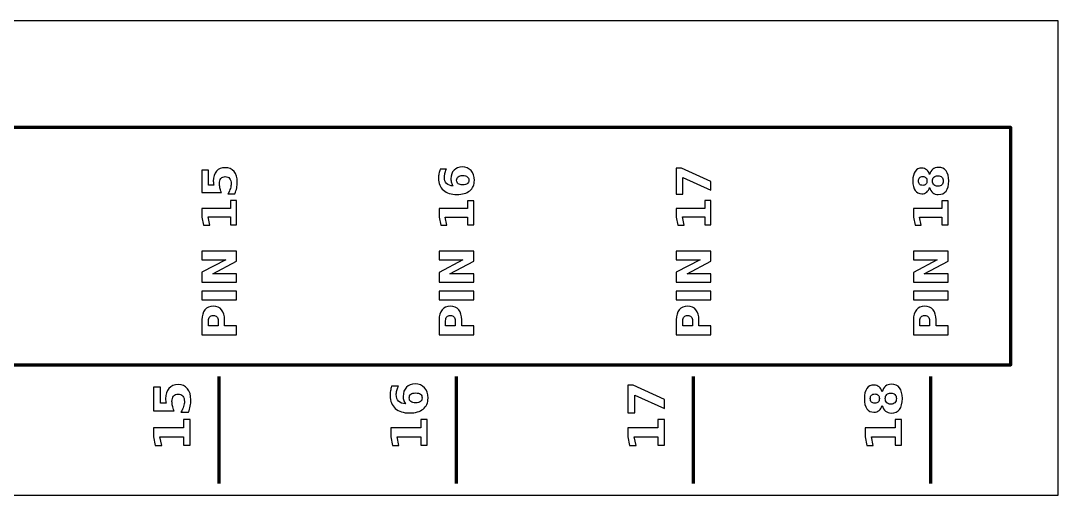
# Model space of a CAD drawing. Header units: centimetres. Extents: x -19.5 to -1.5, y -15.8 to -13.8.
# Drawn here: x -5.875 to -1.5, y -15.85 to -13.85 of the extents above; entities that cross this region are included whole.
import ezdxf

# ---------------------------------------------------------------- set-up
doc = ezdxf.new("R2010")
doc.units = ezdxf.units.CM
doc.header["$MEASUREMENT"] = 0
doc.layers.add('Layer 1', color=7, linetype='Continuous')

msp = doc.modelspace()

# ---------------------------------------------------------------- linework, layer by layer
at = {"layer": 'Layer 1', "color": 7}
msp.add_open_spline([(-19.5, -13.85), (-19.5, -13.85), (-1.5, -13.85), (-1.5, -13.85), (-1.5, -13.85), (-1.5, -13.85), (-1.5, -15.85), (-1.5, -15.85), (-1.5, -15.85), (-1.5, -15.85), (-19.5, -15.85), (-19.5, -15.85), (-19.5, -15.85), (-19.5, -15.85), (-19.5, -13.85), (-19.5, -13.85)], degree=3, knots=[0, 0, 0, 0, 0.25, 0.25, 0.25, 0.25, 0.5, 0.5, 0.5, 0.5, 0.75, 0.75, 0.75, 0.75, 1, 1, 1, 1], dxfattribs=at)
msp.add_open_spline([(-19.5, -13.85), (-19.5, -13.85), (-1.5, -13.85), (-1.5, -13.85), (-1.5, -13.85), (-1.5, -13.85), (-1.5, -15.85), (-1.5, -15.85), (-1.5, -15.85), (-1.5, -15.85), (-19.5, -15.85), (-19.5, -15.85), (-19.5, -15.85), (-19.5, -15.85), (-19.5, -13.85), (-19.5, -13.85)], degree=3, knots=[0, 0, 0, 0, 0.25, 0.25, 0.25, 0.25, 0.5, 0.5, 0.5, 0.5, 0.75, 0.75, 0.75, 0.75, 1, 1, 1, 1], dxfattribs=at)
at = {"layer": 'Layer 1', "color": 250, "lineweight": 100}
msp.add_open_spline([(-19.30001, -15.3), (-19.30001, -15.3), (-19.30001, -14.3), (-19.30001, -14.3), (-19.30001, -14.3), (-19.30001, -14.3), (-1.70001, -14.3), (-1.70001, -14.3), (-1.70001, -14.3), (-1.70001, -14.3), (-1.70001, -15.3), (-1.70001, -15.3), (-1.70001, -15.3), (-1.70001, -15.3), (-19.30001, -15.3), (-19.30001, -15.3)], degree=3, knots=[0, 0, 0, 0, 0.25, 0.25, 0.25, 0.25, 0.5, 0.5, 0.5, 0.5, 0.75, 0.75, 0.75, 0.75, 1, 1, 1, 1], dxfattribs=at)
at = {"layer": 'Layer 1', "color": 250}
for points, knots in [([(-5.1104, -14.57333), (-5.1104, -14.57333), (-5.1104, -14.47986), (-5.1104, -14.47986), (-5.1104, -14.47986), (-5.1104, -14.47986), (-5.08277, -14.47986), (-5.08277, -14.47986), (-5.08277, -14.47986), (-5.08277, -14.47986), (-5.08277, -14.54336), (-5.08277, -14.54336), (-5.08277, -14.54336), (-5.08277, -14.54336), (-5.0602, -14.54336), (-5.0602, -14.54336), (-5.0602, -14.54336), (-5.06097, -14.5405), (-5.06157, -14.53763), (-5.062, -14.53473), (-5.062, -14.53473), (-5.06243, -14.53183), (-5.06263, -14.5288), (-5.06263, -14.5257), (-5.06263, -14.5257), (-5.06263, -14.5079), (-5.0582, -14.49406), (-5.0493, -14.48416), (-5.0493, -14.48416), (-5.04043, -14.47426), (-5.02803, -14.46933), (-5.01217, -14.46933), (-5.01217, -14.46933), (-4.9964, -14.46933), (-4.98407, -14.47473), (-4.97513, -14.4855), (-4.97513, -14.4855), (-4.96623, -14.49626), (-4.96177, -14.51123), (-4.96177, -14.53036), (-4.96177, -14.53036), (-4.96177, -14.53863), (-4.96257, -14.54683), (-4.96417, -14.55493), (-4.96417, -14.55493), (-4.96577, -14.56303), (-4.96817, -14.5711), (-4.97143, -14.5791), (-4.97143, -14.5791), (-4.97143, -14.5791), (-5.00103, -14.5791), (-5.00103, -14.5791), (-5.00103, -14.5791), (-4.99647, -14.57116), (-4.99307, -14.56363), (-4.99077, -14.5565), (-4.99077, -14.5565), (-4.9885, -14.54936), (-4.98737, -14.54263), (-4.98737, -14.53633), (-4.98737, -14.53633), (-4.98737, -14.5272), (-4.9896, -14.52003), (-4.99407, -14.5148), (-4.99407, -14.5148), (-4.9985, -14.50956), (-5.00453, -14.50693), (-5.01213, -14.50693), (-5.01213, -14.50693), (-5.01983, -14.50693), (-5.02587, -14.50956), (-5.0303, -14.5148), (-5.0303, -14.5148), (-5.03473, -14.52003), (-5.03693, -14.5272), (-5.03693, -14.53633), (-5.03693, -14.53633), (-5.03693, -14.54173), (-5.03623, -14.5475), (-5.03483, -14.5536), (-5.03483, -14.5536), (-5.03343, -14.55973), (-5.03127, -14.5663), (-5.02833, -14.57333), (-5.02833, -14.57333), (-5.02833, -14.57333), (-5.1104, -14.57333), (-5.1104, -14.57333)], [0, 0, 0, 0, 0.0454545, 0.0454545, 0.0454545, 0.0454545, 0.0909091, 0.0909091, 0.0909091, 0.0909091, 0.1363636, 0.1363636, 0.1363636, 0.1363636, 0.1818182, 0.1818182, 0.1818182, 0.1818182, 0.2272727, 0.2272727, 0.2272727, 0.2272727, 0.2727273, 0.2727273, 0.2727273, 0.2727273, 0.3181818, 0.3181818, 0.3181818, 0.3181818, 0.3636364, 0.3636364, 0.3636364, 0.3636364, 0.4090909, 0.4090909, 0.4090909, 0.4090909, 0.4545455, 0.4545455, 0.4545455, 0.4545455, 0.5, 0.5, 0.5, 0.5, 0.5454545, 0.5454545, 0.5454545, 0.5454545, 0.5909091, 0.5909091, 0.5909091, 0.5909091, 0.6363636, 0.6363636, 0.6363636, 0.6363636, 0.6818182, 0.6818182, 0.6818182, 0.6818182, 0.7272727, 0.7272727, 0.7272727, 0.7272727, 0.7727273, 0.7727273, 0.7727273, 0.7727273, 0.8181818, 0.8181818, 0.8181818, 0.8181818, 0.8636364, 0.8636364, 0.8636364, 0.8636364, 0.9090909, 0.9090909, 0.9090909, 0.9090909, 0.9545455, 0.9545455, 0.9545455, 0.9545455, 1, 1, 1, 1]), ([(-4.1067, -14.47588), (-4.1067, -14.47588), (-4.07973, -14.47588), (-4.07973, -14.47588), (-4.07973, -14.47588), (-4.08267, -14.48208), (-4.08483, -14.48788), (-4.08623, -14.49334), (-4.08623, -14.49334), (-4.08763, -14.49881), (-4.08833, -14.50418), (-4.08833, -14.50938), (-4.08833, -14.50938), (-4.08833, -14.52058), (-4.08523, -14.52928), (-4.079, -14.53554), (-4.079, -14.53554), (-4.0728, -14.54178), (-4.06357, -14.54544), (-4.05133, -14.54648), (-4.05133, -14.54648), (-4.0545, -14.54218), (-4.0569, -14.53751), (-4.0585, -14.53251), (-4.0585, -14.53251), (-4.0601, -14.52751), (-4.0609, -14.52204), (-4.0609, -14.51611), (-4.0609, -14.51611), (-4.0609, -14.50121), (-4.05653, -14.48918), (-4.0478, -14.48004), (-4.0478, -14.48004), (-4.0391, -14.47088), (-4.02767, -14.46631), (-4.01353, -14.46631), (-4.01353, -14.46631), (-3.9979, -14.46631), (-3.9854, -14.47141), (-3.97597, -14.48164), (-3.97597, -14.48164), (-3.96657, -14.49184), (-3.96187, -14.50558), (-3.96187, -14.52274), (-3.96187, -14.52274), (-3.96187, -14.54168), (-3.96827, -14.55634), (-3.98107, -14.56674), (-3.98107, -14.56674), (-3.99383, -14.57711), (-4.012, -14.58231), (-4.0355, -14.58231), (-4.0355, -14.58231), (-4.05957, -14.58231), (-4.0785, -14.57624), (-4.09227, -14.56411), (-4.09227, -14.56411), (-4.10603, -14.55194), (-4.11293, -14.53531), (-4.11293, -14.51414), (-4.11293, -14.51414), (-4.11293, -14.50744), (-4.1124, -14.50094), (-4.11137, -14.49461), (-4.11137, -14.49461), (-4.11033, -14.48831), (-4.10877, -14.48208), (-4.1067, -14.47588)], [0, 0, 0, 0, 0.0588235, 0.0588235, 0.0588235, 0.0588235, 0.1176471, 0.1176471, 0.1176471, 0.1176471, 0.1764706, 0.1764706, 0.1764706, 0.1764706, 0.2352941, 0.2352941, 0.2352941, 0.2352941, 0.2941176, 0.2941176, 0.2941176, 0.2941176, 0.3529412, 0.3529412, 0.3529412, 0.3529412, 0.4117647, 0.4117647, 0.4117647, 0.4117647, 0.4705882, 0.4705882, 0.4705882, 0.4705882, 0.5294118, 0.5294118, 0.5294118, 0.5294118, 0.5882353, 0.5882353, 0.5882353, 0.5882353, 0.6470588, 0.6470588, 0.6470588, 0.6470588, 0.7058824, 0.7058824, 0.7058824, 0.7058824, 0.7647059, 0.7647059, 0.7647059, 0.7647059, 0.8235294, 0.8235294, 0.8235294, 0.8235294, 0.8823529, 0.8823529, 0.8823529, 0.8823529, 0.9411765, 0.9411765, 0.9411765, 0.9411765, 1, 1, 1, 1]), ([(-3.1104, -14.58116), (-3.1104, -14.58116), (-3.1104, -14.4713), (-3.1104, -14.4713), (-3.1104, -14.4713), (-3.1104, -14.4713), (-3.0892, -14.4713), (-3.0892, -14.4713), (-3.0892, -14.4713), (-3.0892, -14.4713), (-2.9646, -14.52813), (-2.9646, -14.52813), (-2.9646, -14.52813), (-2.9646, -14.52813), (-2.9646, -14.56476), (-2.9646, -14.56476), (-2.9646, -14.56476), (-2.9646, -14.56476), (-3.08277, -14.51093), (-3.08277, -14.51093), (-3.08277, -14.51093), (-3.08277, -14.51093), (-3.08277, -14.58116), (-3.08277, -14.58116), (-3.08277, -14.58116), (-3.08277, -14.58116), (-3.1104, -14.58116), (-3.1104, -14.58116)], [0, 0, 0, 0, 0.1428571, 0.1428571, 0.1428571, 0.1428571, 0.2857143, 0.2857143, 0.2857143, 0.2857143, 0.4285714, 0.4285714, 0.4285714, 0.4285714, 0.5714286, 0.5714286, 0.5714286, 0.5714286, 0.7142857, 0.7142857, 0.7142857, 0.7142857, 0.8571429, 0.8571429, 0.8571429, 0.8571429, 1, 1, 1, 1]), ([(-2.04233, -14.55254), (-2.045, -14.56138), (-2.0491, -14.56804), (-2.05463, -14.57254), (-2.05463, -14.57254), (-2.06017, -14.57704), (-2.06707, -14.57928), (-2.07533, -14.57928), (-2.07533, -14.57928), (-2.08763, -14.57928), (-2.09703, -14.57468), (-2.10347, -14.56551), (-2.10347, -14.56551), (-2.1099, -14.55634), (-2.11313, -14.54284), (-2.11313, -14.52508), (-2.11313, -14.52508), (-2.11313, -14.50744), (-2.10993, -14.49401), (-2.1035, -14.48484), (-2.1035, -14.48484), (-2.0971, -14.47568), (-2.0877, -14.47108), (-2.07533, -14.47108), (-2.07533, -14.47108), (-2.06707, -14.47108), (-2.06017, -14.47334), (-2.05463, -14.47784), (-2.05463, -14.47784), (-2.0491, -14.48238), (-2.045, -14.48908), (-2.04233, -14.49791), (-2.04233, -14.49791), (-2.0396, -14.48801), (-2.03517, -14.48054), (-2.029, -14.47551), (-2.029, -14.47551), (-2.02287, -14.47048), (-2.0151, -14.46794), (-2.0057, -14.46794), (-2.0057, -14.46794), (-1.99127, -14.46794), (-1.98033, -14.47274), (-1.97297, -14.48234), (-1.97297, -14.48234), (-1.96557, -14.49194), (-1.96187, -14.50621), (-1.96187, -14.52508), (-1.96187, -14.52508), (-1.96187, -14.54404), (-1.96557, -14.55834), (-1.97297, -14.56801), (-1.97297, -14.56801), (-1.98033, -14.57768), (-1.99127, -14.58251), (-2.0057, -14.58251), (-2.0057, -14.58251), (-2.0151, -14.58251), (-2.02287, -14.57998), (-2.029, -14.57494), (-2.029, -14.57494), (-2.03517, -14.56991), (-2.0396, -14.56244), (-2.04233, -14.55254)], [0, 0, 0, 0, 0.0625, 0.0625, 0.0625, 0.0625, 0.125, 0.125, 0.125, 0.125, 0.1875, 0.1875, 0.1875, 0.1875, 0.25, 0.25, 0.25, 0.25, 0.3125, 0.3125, 0.3125, 0.3125, 0.375, 0.375, 0.375, 0.375, 0.4375, 0.4375, 0.4375, 0.4375, 0.5, 0.5, 0.5, 0.5, 0.5625, 0.5625, 0.5625, 0.5625, 0.625, 0.625, 0.625, 0.625, 0.6875, 0.6875, 0.6875, 0.6875, 0.75, 0.75, 0.75, 0.75, 0.8125, 0.8125, 0.8125, 0.8125, 0.875, 0.875, 0.875, 0.875, 0.9375, 0.9375, 0.9375, 0.9375, 1, 1, 1, 1]), ([(-4.03667, -14.52234), (-4.03667, -14.52894), (-4.03453, -14.53388), (-4.03027, -14.53714), (-4.03027, -14.53714), (-4.026, -14.54044), (-4.0196, -14.54208), (-4.01107, -14.54208), (-4.01107, -14.54208), (-4.00257, -14.54208), (-3.99617, -14.54044), (-3.9919, -14.53714), (-3.9919, -14.53714), (-3.98763, -14.53388), (-3.9855, -14.52894), (-3.9855, -14.52234), (-3.9855, -14.52234), (-3.9855, -14.51571), (-3.98763, -14.51074), (-3.9919, -14.50748), (-3.9919, -14.50748), (-3.99617, -14.50418), (-4.00257, -14.50254), (-4.01107, -14.50254), (-4.01107, -14.50254), (-4.0196, -14.50254), (-4.026, -14.50418), (-4.03027, -14.50748), (-4.03027, -14.50748), (-4.03453, -14.51074), (-4.03667, -14.51571), (-4.03667, -14.52234)], [0, 0, 0, 0, 0.125, 0.125, 0.125, 0.125, 0.25, 0.25, 0.25, 0.25, 0.375, 0.375, 0.375, 0.375, 0.5, 0.5, 0.5, 0.5, 0.625, 0.625, 0.625, 0.625, 0.75, 0.75, 0.75, 0.75, 0.875, 0.875, 0.875, 0.875, 1, 1, 1, 1]), ([(-2.07153, -14.54374), (-2.06573, -14.54374), (-2.06127, -14.54214), (-2.05817, -14.53891), (-2.05817, -14.53891), (-2.05503, -14.53568), (-2.05347, -14.53108), (-2.05347, -14.52508), (-2.05347, -14.52508), (-2.05347, -14.51921), (-2.05503, -14.51468), (-2.05817, -14.51151), (-2.05817, -14.51151), (-2.06127, -14.50831), (-2.06573, -14.50671), (-2.07153, -14.50671), (-2.07153, -14.50671), (-2.07733, -14.50671), (-2.08177, -14.50831), (-2.08487, -14.51151), (-2.08487, -14.51151), (-2.08797, -14.51468), (-2.0895, -14.51921), (-2.0895, -14.52508), (-2.0895, -14.52508), (-2.0895, -14.53108), (-2.08793, -14.53568), (-2.0848, -14.53891), (-2.0848, -14.53891), (-2.0817, -14.54214), (-2.07727, -14.54374), (-2.07153, -14.54374)], [0, 0, 0, 0, 0.125, 0.125, 0.125, 0.125, 0.25, 0.25, 0.25, 0.25, 0.375, 0.375, 0.375, 0.375, 0.5, 0.5, 0.5, 0.5, 0.625, 0.625, 0.625, 0.625, 0.75, 0.75, 0.75, 0.75, 0.875, 0.875, 0.875, 0.875, 1, 1, 1, 1]), ([(-2.02993, -14.52508), (-2.02993, -14.53211), (-2.028, -14.53754), (-2.02417, -14.54131), (-2.02417, -14.54131), (-2.02033, -14.54508), (-2.01483, -14.54698), (-2.00767, -14.54698), (-2.00767, -14.54698), (-2.0005, -14.54698), (-1.99503, -14.54508), (-1.9912, -14.54131), (-1.9912, -14.54131), (-1.9874, -14.53754), (-1.9855, -14.53211), (-1.9855, -14.52508), (-1.9855, -14.52508), (-1.9855, -14.51811), (-1.9874, -14.51278), (-1.9912, -14.50904), (-1.9912, -14.50904), (-1.99503, -14.50534), (-2.0005, -14.50348), (-2.00767, -14.50348), (-2.00767, -14.50348), (-2.0149, -14.50348), (-2.0204, -14.50534), (-2.02423, -14.50904), (-2.02423, -14.50904), (-2.02803, -14.51278), (-2.02993, -14.51811), (-2.02993, -14.52508)], [0, 0, 0, 0, 0.125, 0.125, 0.125, 0.125, 0.25, 0.25, 0.25, 0.25, 0.375, 0.375, 0.375, 0.375, 0.5, 0.5, 0.5, 0.5, 0.625, 0.625, 0.625, 0.625, 0.75, 0.75, 0.75, 0.75, 0.875, 0.875, 0.875, 0.875, 1, 1, 1, 1]), ([(-4.99057, -14.71027), (-4.99057, -14.71027), (-4.99057, -14.67707), (-4.99057, -14.67707), (-4.99057, -14.67707), (-4.99057, -14.67707), (-5.0848, -14.67707), (-5.0848, -14.67707), (-5.0848, -14.67707), (-5.0848, -14.67707), (-5.07777, -14.71113), (-5.07777, -14.71113), (-5.07777, -14.71113), (-5.07777, -14.71113), (-5.10337, -14.71113), (-5.10337, -14.71113), (-5.10337, -14.71113), (-5.10337, -14.71113), (-5.1104, -14.67727), (-5.1104, -14.67727), (-5.1104, -14.67727), (-5.1104, -14.67727), (-5.1104, -14.64153), (-5.1104, -14.64153), (-5.1104, -14.64153), (-5.1104, -14.64153), (-4.99057, -14.64153), (-4.99057, -14.64153), (-4.99057, -14.64153), (-4.99057, -14.64153), (-4.99057, -14.60833), (-4.99057, -14.60833), (-4.99057, -14.60833), (-4.99057, -14.60833), (-4.9646, -14.60833), (-4.9646, -14.60833), (-4.9646, -14.60833), (-4.9646, -14.60833), (-4.9646, -14.71027), (-4.9646, -14.71027), (-4.9646, -14.71027), (-4.9646, -14.71027), (-4.99057, -14.71027), (-4.99057, -14.71027)], [0, 0, 0, 0, 0.0909091, 0.0909091, 0.0909091, 0.0909091, 0.1818182, 0.1818182, 0.1818182, 0.1818182, 0.2727273, 0.2727273, 0.2727273, 0.2727273, 0.3636364, 0.3636364, 0.3636364, 0.3636364, 0.4545455, 0.4545455, 0.4545455, 0.4545455, 0.5454545, 0.5454545, 0.5454545, 0.5454545, 0.6363636, 0.6363636, 0.6363636, 0.6363636, 0.7272727, 0.7272727, 0.7272727, 0.7272727, 0.8181818, 0.8181818, 0.8181818, 0.8181818, 0.9090909, 0.9090909, 0.9090909, 0.9090909, 1, 1, 1, 1]), ([(-3.99067, -14.71045), (-3.99067, -14.71045), (-3.99067, -14.67725), (-3.99067, -14.67725), (-3.99067, -14.67725), (-3.99067, -14.67725), (-4.0849, -14.67725), (-4.0849, -14.67725), (-4.0849, -14.67725), (-4.0849, -14.67725), (-4.07787, -14.71131), (-4.07787, -14.71131), (-4.07787, -14.71131), (-4.07787, -14.71131), (-4.10347, -14.71131), (-4.10347, -14.71131), (-4.10347, -14.71131), (-4.10347, -14.71131), (-4.1105, -14.67745), (-4.1105, -14.67745), (-4.1105, -14.67745), (-4.1105, -14.67745), (-4.1105, -14.64171), (-4.1105, -14.64171), (-4.1105, -14.64171), (-4.1105, -14.64171), (-3.99067, -14.64171), (-3.99067, -14.64171), (-3.99067, -14.64171), (-3.99067, -14.64171), (-3.99067, -14.60851), (-3.99067, -14.60851), (-3.99067, -14.60851), (-3.99067, -14.60851), (-3.9647, -14.60851), (-3.9647, -14.60851), (-3.9647, -14.60851), (-3.9647, -14.60851), (-3.9647, -14.71045), (-3.9647, -14.71045), (-3.9647, -14.71045), (-3.9647, -14.71045), (-3.99067, -14.71045), (-3.99067, -14.71045)], [0, 0, 0, 0, 0.0909091, 0.0909091, 0.0909091, 0.0909091, 0.1818182, 0.1818182, 0.1818182, 0.1818182, 0.2727273, 0.2727273, 0.2727273, 0.2727273, 0.3636364, 0.3636364, 0.3636364, 0.3636364, 0.4545455, 0.4545455, 0.4545455, 0.4545455, 0.5454545, 0.5454545, 0.5454545, 0.5454545, 0.6363636, 0.6363636, 0.6363636, 0.6363636, 0.7272727, 0.7272727, 0.7272727, 0.7272727, 0.8181818, 0.8181818, 0.8181818, 0.8181818, 0.9090909, 0.9090909, 0.9090909, 0.9090909, 1, 1, 1, 1]), ([(-2.99057, -14.71027), (-2.99057, -14.71027), (-2.99057, -14.67707), (-2.99057, -14.67707), (-2.99057, -14.67707), (-2.99057, -14.67707), (-3.0848, -14.67707), (-3.0848, -14.67707), (-3.0848, -14.67707), (-3.0848, -14.67707), (-3.07777, -14.71113), (-3.07777, -14.71113), (-3.07777, -14.71113), (-3.07777, -14.71113), (-3.10337, -14.71113), (-3.10337, -14.71113), (-3.10337, -14.71113), (-3.10337, -14.71113), (-3.1104, -14.67727), (-3.1104, -14.67727), (-3.1104, -14.67727), (-3.1104, -14.67727), (-3.1104, -14.64153), (-3.1104, -14.64153), (-3.1104, -14.64153), (-3.1104, -14.64153), (-2.99057, -14.64153), (-2.99057, -14.64153), (-2.99057, -14.64153), (-2.99057, -14.64153), (-2.99057, -14.60833), (-2.99057, -14.60833), (-2.99057, -14.60833), (-2.99057, -14.60833), (-2.9646, -14.60833), (-2.9646, -14.60833), (-2.9646, -14.60833), (-2.9646, -14.60833), (-2.9646, -14.71027), (-2.9646, -14.71027), (-2.9646, -14.71027), (-2.9646, -14.71027), (-2.99057, -14.71027), (-2.99057, -14.71027)], [0, 0, 0, 0, 0.0909091, 0.0909091, 0.0909091, 0.0909091, 0.1818182, 0.1818182, 0.1818182, 0.1818182, 0.2727273, 0.2727273, 0.2727273, 0.2727273, 0.3636364, 0.3636364, 0.3636364, 0.3636364, 0.4545455, 0.4545455, 0.4545455, 0.4545455, 0.5454545, 0.5454545, 0.5454545, 0.5454545, 0.6363636, 0.6363636, 0.6363636, 0.6363636, 0.7272727, 0.7272727, 0.7272727, 0.7272727, 0.8181818, 0.8181818, 0.8181818, 0.8181818, 0.9090909, 0.9090909, 0.9090909, 0.9090909, 1, 1, 1, 1]), ([(-1.99067, -14.71045), (-1.99067, -14.71045), (-1.99067, -14.67725), (-1.99067, -14.67725), (-1.99067, -14.67725), (-1.99067, -14.67725), (-2.0849, -14.67725), (-2.0849, -14.67725), (-2.0849, -14.67725), (-2.0849, -14.67725), (-2.07787, -14.71131), (-2.07787, -14.71131), (-2.07787, -14.71131), (-2.07787, -14.71131), (-2.10347, -14.71131), (-2.10347, -14.71131), (-2.10347, -14.71131), (-2.10347, -14.71131), (-2.1105, -14.67745), (-2.1105, -14.67745), (-2.1105, -14.67745), (-2.1105, -14.67745), (-2.1105, -14.64171), (-2.1105, -14.64171), (-2.1105, -14.64171), (-2.1105, -14.64171), (-1.99067, -14.64171), (-1.99067, -14.64171), (-1.99067, -14.64171), (-1.99067, -14.64171), (-1.99067, -14.60851), (-1.99067, -14.60851), (-1.99067, -14.60851), (-1.99067, -14.60851), (-1.9647, -14.60851), (-1.9647, -14.60851), (-1.9647, -14.60851), (-1.9647, -14.60851), (-1.9647, -14.71045), (-1.9647, -14.71045), (-1.9647, -14.71045), (-1.9647, -14.71045), (-1.99067, -14.71045), (-1.99067, -14.71045)], [0, 0, 0, 0, 0.0909091, 0.0909091, 0.0909091, 0.0909091, 0.1818182, 0.1818182, 0.1818182, 0.1818182, 0.2727273, 0.2727273, 0.2727273, 0.2727273, 0.3636364, 0.3636364, 0.3636364, 0.3636364, 0.4545455, 0.4545455, 0.4545455, 0.4545455, 0.5454545, 0.5454545, 0.5454545, 0.5454545, 0.6363636, 0.6363636, 0.6363636, 0.6363636, 0.7272727, 0.7272727, 0.7272727, 0.7272727, 0.8181818, 0.8181818, 0.8181818, 0.8181818, 0.9090909, 0.9090909, 0.9090909, 0.9090909, 1, 1, 1, 1]), ([(-5.1104, -14.95233), (-5.1104, -14.95233), (-5.1104, -14.91033), (-5.1104, -14.91033), (-5.1104, -14.91033), (-5.1104, -14.91033), (-5.0104, -14.8573), (-5.0104, -14.8573), (-5.0104, -14.8573), (-5.0104, -14.8573), (-5.1104, -14.8573), (-5.1104, -14.8573), (-5.1104, -14.8573), (-5.1104, -14.8573), (-5.1104, -14.82167), (-5.1104, -14.82167), (-5.1104, -14.82167), (-5.1104, -14.82167), (-4.9646, -14.82167), (-4.9646, -14.82167), (-4.9646, -14.82167), (-4.9646, -14.82167), (-4.9646, -14.86367), (-4.9646, -14.86367), (-4.9646, -14.86367), (-4.9646, -14.86367), (-5.0646, -14.9167), (-5.0646, -14.9167), (-5.0646, -14.9167), (-5.0646, -14.9167), (-4.9646, -14.9167), (-4.9646, -14.9167), (-4.9646, -14.9167), (-4.9646, -14.9167), (-4.9646, -14.95233), (-4.9646, -14.95233), (-4.9646, -14.95233), (-4.9646, -14.95233), (-5.1104, -14.95233), (-5.1104, -14.95233)], [0, 0, 0, 0, 0.1, 0.1, 0.1, 0.1, 0.2, 0.2, 0.2, 0.2, 0.3, 0.3, 0.3, 0.3, 0.4, 0.4, 0.4, 0.4, 0.5, 0.5, 0.5, 0.5, 0.6, 0.6, 0.6, 0.6, 0.7, 0.7, 0.7, 0.7, 0.8, 0.8, 0.8, 0.8, 0.9, 0.9, 0.9, 0.9, 1, 1, 1, 1]), ([(-4.1105, -14.95251), (-4.1105, -14.95251), (-4.1105, -14.91051), (-4.1105, -14.91051), (-4.1105, -14.91051), (-4.1105, -14.91051), (-4.0105, -14.85748), (-4.0105, -14.85748), (-4.0105, -14.85748), (-4.0105, -14.85748), (-4.1105, -14.85748), (-4.1105, -14.85748), (-4.1105, -14.85748), (-4.1105, -14.85748), (-4.1105, -14.82185), (-4.1105, -14.82185), (-4.1105, -14.82185), (-4.1105, -14.82185), (-3.9647, -14.82185), (-3.9647, -14.82185), (-3.9647, -14.82185), (-3.9647, -14.82185), (-3.9647, -14.86385), (-3.9647, -14.86385), (-3.9647, -14.86385), (-3.9647, -14.86385), (-4.0647, -14.91688), (-4.0647, -14.91688), (-4.0647, -14.91688), (-4.0647, -14.91688), (-3.9647, -14.91688), (-3.9647, -14.91688), (-3.9647, -14.91688), (-3.9647, -14.91688), (-3.9647, -14.95251), (-3.9647, -14.95251), (-3.9647, -14.95251), (-3.9647, -14.95251), (-4.1105, -14.95251), (-4.1105, -14.95251)], [0, 0, 0, 0, 0.1, 0.1, 0.1, 0.1, 0.2, 0.2, 0.2, 0.2, 0.3, 0.3, 0.3, 0.3, 0.4, 0.4, 0.4, 0.4, 0.5, 0.5, 0.5, 0.5, 0.6, 0.6, 0.6, 0.6, 0.7, 0.7, 0.7, 0.7, 0.8, 0.8, 0.8, 0.8, 0.9, 0.9, 0.9, 0.9, 1, 1, 1, 1]), ([(-3.1104, -14.95233), (-3.1104, -14.95233), (-3.1104, -14.91033), (-3.1104, -14.91033), (-3.1104, -14.91033), (-3.1104, -14.91033), (-3.0104, -14.8573), (-3.0104, -14.8573), (-3.0104, -14.8573), (-3.0104, -14.8573), (-3.1104, -14.8573), (-3.1104, -14.8573), (-3.1104, -14.8573), (-3.1104, -14.8573), (-3.1104, -14.82167), (-3.1104, -14.82167), (-3.1104, -14.82167), (-3.1104, -14.82167), (-2.9646, -14.82167), (-2.9646, -14.82167), (-2.9646, -14.82167), (-2.9646, -14.82167), (-2.9646, -14.86367), (-2.9646, -14.86367), (-2.9646, -14.86367), (-2.9646, -14.86367), (-3.0646, -14.9167), (-3.0646, -14.9167), (-3.0646, -14.9167), (-3.0646, -14.9167), (-2.9646, -14.9167), (-2.9646, -14.9167), (-2.9646, -14.9167), (-2.9646, -14.9167), (-2.9646, -14.95233), (-2.9646, -14.95233), (-2.9646, -14.95233), (-2.9646, -14.95233), (-3.1104, -14.95233), (-3.1104, -14.95233)], [0, 0, 0, 0, 0.1, 0.1, 0.1, 0.1, 0.2, 0.2, 0.2, 0.2, 0.3, 0.3, 0.3, 0.3, 0.4, 0.4, 0.4, 0.4, 0.5, 0.5, 0.5, 0.5, 0.6, 0.6, 0.6, 0.6, 0.7, 0.7, 0.7, 0.7, 0.8, 0.8, 0.8, 0.8, 0.9, 0.9, 0.9, 0.9, 1, 1, 1, 1]), ([(-2.1105, -14.95251), (-2.1105, -14.95251), (-2.1105, -14.91051), (-2.1105, -14.91051), (-2.1105, -14.91051), (-2.1105, -14.91051), (-2.0105, -14.85748), (-2.0105, -14.85748), (-2.0105, -14.85748), (-2.0105, -14.85748), (-2.1105, -14.85748), (-2.1105, -14.85748), (-2.1105, -14.85748), (-2.1105, -14.85748), (-2.1105, -14.82185), (-2.1105, -14.82185), (-2.1105, -14.82185), (-2.1105, -14.82185), (-1.9647, -14.82185), (-1.9647, -14.82185), (-1.9647, -14.82185), (-1.9647, -14.82185), (-1.9647, -14.86385), (-1.9647, -14.86385), (-1.9647, -14.86385), (-1.9647, -14.86385), (-2.0647, -14.91688), (-2.0647, -14.91688), (-2.0647, -14.91688), (-2.0647, -14.91688), (-1.9647, -14.91688), (-1.9647, -14.91688), (-1.9647, -14.91688), (-1.9647, -14.91688), (-1.9647, -14.95251), (-1.9647, -14.95251), (-1.9647, -14.95251), (-1.9647, -14.95251), (-2.1105, -14.95251), (-2.1105, -14.95251)], [0, 0, 0, 0, 0.1, 0.1, 0.1, 0.1, 0.2, 0.2, 0.2, 0.2, 0.3, 0.3, 0.3, 0.3, 0.4, 0.4, 0.4, 0.4, 0.5, 0.5, 0.5, 0.5, 0.6, 0.6, 0.6, 0.6, 0.7, 0.7, 0.7, 0.7, 0.8, 0.8, 0.8, 0.8, 0.9, 0.9, 0.9, 0.9, 1, 1, 1, 1]), ([(-5.1104, -15.02673), (-5.1104, -15.02673), (-5.1104, -14.98913), (-5.1104, -14.98913), (-5.1104, -14.98913), (-5.1104, -14.98913), (-4.9646, -14.98913), (-4.9646, -14.98913), (-4.9646, -14.98913), (-4.9646, -14.98913), (-4.9646, -15.02673), (-4.9646, -15.02673), (-4.9646, -15.02673), (-4.9646, -15.02673), (-5.1104, -15.02673), (-5.1104, -15.02673)], [0, 0, 0, 0, 0.25, 0.25, 0.25, 0.25, 0.5, 0.5, 0.5, 0.5, 0.75, 0.75, 0.75, 0.75, 1, 1, 1, 1]), ([(-4.1105, -15.02691), (-4.1105, -15.02691), (-4.1105, -14.98931), (-4.1105, -14.98931), (-4.1105, -14.98931), (-4.1105, -14.98931), (-3.9647, -14.98931), (-3.9647, -14.98931), (-3.9647, -14.98931), (-3.9647, -14.98931), (-3.9647, -15.02691), (-3.9647, -15.02691), (-3.9647, -15.02691), (-3.9647, -15.02691), (-4.1105, -15.02691), (-4.1105, -15.02691)], [0, 0, 0, 0, 0.25, 0.25, 0.25, 0.25, 0.5, 0.5, 0.5, 0.5, 0.75, 0.75, 0.75, 0.75, 1, 1, 1, 1]), ([(-3.1104, -15.02673), (-3.1104, -15.02673), (-3.1104, -14.98913), (-3.1104, -14.98913), (-3.1104, -14.98913), (-3.1104, -14.98913), (-2.9646, -14.98913), (-2.9646, -14.98913), (-2.9646, -14.98913), (-2.9646, -14.98913), (-2.9646, -15.02673), (-2.9646, -15.02673), (-2.9646, -15.02673), (-2.9646, -15.02673), (-3.1104, -15.02673), (-3.1104, -15.02673)], [0, 0, 0, 0, 0.25, 0.25, 0.25, 0.25, 0.5, 0.5, 0.5, 0.5, 0.75, 0.75, 0.75, 0.75, 1, 1, 1, 1]), ([(-2.1105, -15.02691), (-2.1105, -15.02691), (-2.1105, -14.98931), (-2.1105, -14.98931), (-2.1105, -14.98931), (-2.1105, -14.98931), (-1.9647, -14.98931), (-1.9647, -14.98931), (-1.9647, -14.98931), (-1.9647, -14.98931), (-1.9647, -15.02691), (-1.9647, -15.02691), (-1.9647, -15.02691), (-1.9647, -15.02691), (-2.1105, -15.02691), (-2.1105, -15.02691)], [0, 0, 0, 0, 0.25, 0.25, 0.25, 0.25, 0.5, 0.5, 0.5, 0.5, 0.75, 0.75, 0.75, 0.75, 1, 1, 1, 1]), ([(-5.1104, -15.1733), (-5.1104, -15.1733), (-5.1104, -15.1109), (-5.1104, -15.1109), (-5.1104, -15.1109), (-5.1104, -15.09234), (-5.10627, -15.0781), (-5.09803, -15.06817), (-5.09803, -15.06817), (-5.0898, -15.05824), (-5.07807, -15.05327), (-5.06283, -15.05327), (-5.06283, -15.05327), (-5.04757, -15.05327), (-5.0358, -15.05824), (-5.02757, -15.06817), (-5.02757, -15.06817), (-5.01933, -15.0781), (-5.0152, -15.09234), (-5.0152, -15.1109), (-5.0152, -15.1109), (-5.0152, -15.1109), (-5.0152, -15.1357), (-5.0152, -15.1357), (-5.0152, -15.1357), (-5.0152, -15.1357), (-4.9646, -15.1357), (-4.9646, -15.1357), (-4.9646, -15.1357), (-4.9646, -15.1357), (-4.9646, -15.1733), (-4.9646, -15.1733), (-4.9646, -15.1733), (-4.9646, -15.1733), (-5.1104, -15.1733), (-5.1104, -15.1733)], [0, 0, 0, 0, 0.1111111, 0.1111111, 0.1111111, 0.1111111, 0.2222222, 0.2222222, 0.2222222, 0.2222222, 0.3333333, 0.3333333, 0.3333333, 0.3333333, 0.4444444, 0.4444444, 0.4444444, 0.4444444, 0.5555556, 0.5555556, 0.5555556, 0.5555556, 0.6666667, 0.6666667, 0.6666667, 0.6666667, 0.7777778, 0.7777778, 0.7777778, 0.7777778, 0.8888889, 0.8888889, 0.8888889, 0.8888889, 1, 1, 1, 1]), ([(-5.08317, -15.1357), (-5.08317, -15.1357), (-5.04243, -15.1357), (-5.04243, -15.1357), (-5.04243, -15.1357), (-5.04243, -15.1357), (-5.04243, -15.1149), (-5.04243, -15.1149), (-5.04243, -15.1149), (-5.04243, -15.1076), (-5.0442, -15.10197), (-5.04777, -15.098), (-5.04777, -15.098), (-5.0513, -15.09404), (-5.05633, -15.09204), (-5.06283, -15.09204), (-5.06283, -15.09204), (-5.06937, -15.09204), (-5.07437, -15.09404), (-5.0779, -15.098), (-5.0779, -15.098), (-5.0814, -15.10197), (-5.08317, -15.1076), (-5.08317, -15.1149), (-5.08317, -15.1149), (-5.08317, -15.1149), (-5.08317, -15.1357), (-5.08317, -15.1357)], [0, 0, 0, 0, 0.1428571, 0.1428571, 0.1428571, 0.1428571, 0.2857143, 0.2857143, 0.2857143, 0.2857143, 0.4285714, 0.4285714, 0.4285714, 0.4285714, 0.5714286, 0.5714286, 0.5714286, 0.5714286, 0.7142857, 0.7142857, 0.7142857, 0.7142857, 0.8571429, 0.8571429, 0.8571429, 0.8571429, 1, 1, 1, 1]), ([(-4.1105, -15.17348), (-4.1105, -15.17348), (-4.1105, -15.11108), (-4.1105, -15.11108), (-4.1105, -15.11108), (-4.1105, -15.09252), (-4.10637, -15.07828), (-4.09813, -15.06835), (-4.09813, -15.06835), (-4.0899, -15.05842), (-4.07817, -15.05345), (-4.06293, -15.05345), (-4.06293, -15.05345), (-4.04767, -15.05345), (-4.0359, -15.05842), (-4.02767, -15.06835), (-4.02767, -15.06835), (-4.01943, -15.07828), (-4.0153, -15.09252), (-4.0153, -15.11108), (-4.0153, -15.11108), (-4.0153, -15.11108), (-4.0153, -15.13588), (-4.0153, -15.13588), (-4.0153, -15.13588), (-4.0153, -15.13588), (-3.9647, -15.13588), (-3.9647, -15.13588), (-3.9647, -15.13588), (-3.9647, -15.13588), (-3.9647, -15.17348), (-3.9647, -15.17348), (-3.9647, -15.17348), (-3.9647, -15.17348), (-4.1105, -15.17348), (-4.1105, -15.17348)], [0, 0, 0, 0, 0.1111111, 0.1111111, 0.1111111, 0.1111111, 0.2222222, 0.2222222, 0.2222222, 0.2222222, 0.3333333, 0.3333333, 0.3333333, 0.3333333, 0.4444444, 0.4444444, 0.4444444, 0.4444444, 0.5555556, 0.5555556, 0.5555556, 0.5555556, 0.6666667, 0.6666667, 0.6666667, 0.6666667, 0.7777778, 0.7777778, 0.7777778, 0.7777778, 0.8888889, 0.8888889, 0.8888889, 0.8888889, 1, 1, 1, 1]), ([(-4.08327, -15.13588), (-4.08327, -15.13588), (-4.04253, -15.13588), (-4.04253, -15.13588), (-4.04253, -15.13588), (-4.04253, -15.13588), (-4.04253, -15.11508), (-4.04253, -15.11508), (-4.04253, -15.11508), (-4.04253, -15.10778), (-4.0443, -15.10215), (-4.04787, -15.09818), (-4.04787, -15.09818), (-4.0514, -15.09422), (-4.05643, -15.09222), (-4.06293, -15.09222), (-4.06293, -15.09222), (-4.06947, -15.09222), (-4.07447, -15.09422), (-4.078, -15.09818), (-4.078, -15.09818), (-4.0815, -15.10215), (-4.08327, -15.10778), (-4.08327, -15.11508), (-4.08327, -15.11508), (-4.08327, -15.11508), (-4.08327, -15.13588), (-4.08327, -15.13588)], [0, 0, 0, 0, 0.1428571, 0.1428571, 0.1428571, 0.1428571, 0.2857143, 0.2857143, 0.2857143, 0.2857143, 0.4285714, 0.4285714, 0.4285714, 0.4285714, 0.5714286, 0.5714286, 0.5714286, 0.5714286, 0.7142857, 0.7142857, 0.7142857, 0.7142857, 0.8571429, 0.8571429, 0.8571429, 0.8571429, 1, 1, 1, 1]), ([(-3.1104, -15.1733), (-3.1104, -15.1733), (-3.1104, -15.1109), (-3.1104, -15.1109), (-3.1104, -15.1109), (-3.1104, -15.09234), (-3.10627, -15.0781), (-3.09803, -15.06817), (-3.09803, -15.06817), (-3.0898, -15.05824), (-3.07807, -15.05327), (-3.06283, -15.05327), (-3.06283, -15.05327), (-3.04757, -15.05327), (-3.0358, -15.05824), (-3.02757, -15.06817), (-3.02757, -15.06817), (-3.01933, -15.0781), (-3.0152, -15.09234), (-3.0152, -15.1109), (-3.0152, -15.1109), (-3.0152, -15.1109), (-3.0152, -15.1357), (-3.0152, -15.1357), (-3.0152, -15.1357), (-3.0152, -15.1357), (-2.9646, -15.1357), (-2.9646, -15.1357), (-2.9646, -15.1357), (-2.9646, -15.1357), (-2.9646, -15.1733), (-2.9646, -15.1733), (-2.9646, -15.1733), (-2.9646, -15.1733), (-3.1104, -15.1733), (-3.1104, -15.1733)], [0, 0, 0, 0, 0.1111111, 0.1111111, 0.1111111, 0.1111111, 0.2222222, 0.2222222, 0.2222222, 0.2222222, 0.3333333, 0.3333333, 0.3333333, 0.3333333, 0.4444444, 0.4444444, 0.4444444, 0.4444444, 0.5555556, 0.5555556, 0.5555556, 0.5555556, 0.6666667, 0.6666667, 0.6666667, 0.6666667, 0.7777778, 0.7777778, 0.7777778, 0.7777778, 0.8888889, 0.8888889, 0.8888889, 0.8888889, 1, 1, 1, 1]), ([(-3.08317, -15.1357), (-3.08317, -15.1357), (-3.04243, -15.1357), (-3.04243, -15.1357), (-3.04243, -15.1357), (-3.04243, -15.1357), (-3.04243, -15.1149), (-3.04243, -15.1149), (-3.04243, -15.1149), (-3.04243, -15.1076), (-3.0442, -15.10197), (-3.04777, -15.098), (-3.04777, -15.098), (-3.0513, -15.09404), (-3.05633, -15.09204), (-3.06283, -15.09204), (-3.06283, -15.09204), (-3.06937, -15.09204), (-3.07437, -15.09404), (-3.0779, -15.098), (-3.0779, -15.098), (-3.0814, -15.10197), (-3.08317, -15.1076), (-3.08317, -15.1149), (-3.08317, -15.1149), (-3.08317, -15.1149), (-3.08317, -15.1357), (-3.08317, -15.1357)], [0, 0, 0, 0, 0.1428571, 0.1428571, 0.1428571, 0.1428571, 0.2857143, 0.2857143, 0.2857143, 0.2857143, 0.4285714, 0.4285714, 0.4285714, 0.4285714, 0.5714286, 0.5714286, 0.5714286, 0.5714286, 0.7142857, 0.7142857, 0.7142857, 0.7142857, 0.8571429, 0.8571429, 0.8571429, 0.8571429, 1, 1, 1, 1]), ([(-2.1105, -15.17348), (-2.1105, -15.17348), (-2.1105, -15.11108), (-2.1105, -15.11108), (-2.1105, -15.11108), (-2.1105, -15.09252), (-2.10637, -15.07828), (-2.09813, -15.06835), (-2.09813, -15.06835), (-2.0899, -15.05842), (-2.07817, -15.05345), (-2.06293, -15.05345), (-2.06293, -15.05345), (-2.04767, -15.05345), (-2.0359, -15.05842), (-2.02767, -15.06835), (-2.02767, -15.06835), (-2.01943, -15.07828), (-2.0153, -15.09252), (-2.0153, -15.11108), (-2.0153, -15.11108), (-2.0153, -15.11108), (-2.0153, -15.13588), (-2.0153, -15.13588), (-2.0153, -15.13588), (-2.0153, -15.13588), (-1.9647, -15.13588), (-1.9647, -15.13588), (-1.9647, -15.13588), (-1.9647, -15.13588), (-1.9647, -15.17348), (-1.9647, -15.17348), (-1.9647, -15.17348), (-1.9647, -15.17348), (-2.1105, -15.17348), (-2.1105, -15.17348)], [0, 0, 0, 0, 0.1111111, 0.1111111, 0.1111111, 0.1111111, 0.2222222, 0.2222222, 0.2222222, 0.2222222, 0.3333333, 0.3333333, 0.3333333, 0.3333333, 0.4444444, 0.4444444, 0.4444444, 0.4444444, 0.5555556, 0.5555556, 0.5555556, 0.5555556, 0.6666667, 0.6666667, 0.6666667, 0.6666667, 0.7777778, 0.7777778, 0.7777778, 0.7777778, 0.8888889, 0.8888889, 0.8888889, 0.8888889, 1, 1, 1, 1]), ([(-2.08327, -15.13588), (-2.08327, -15.13588), (-2.04253, -15.13588), (-2.04253, -15.13588), (-2.04253, -15.13588), (-2.04253, -15.13588), (-2.04253, -15.11508), (-2.04253, -15.11508), (-2.04253, -15.11508), (-2.04253, -15.10778), (-2.0443, -15.10215), (-2.04787, -15.09818), (-2.04787, -15.09818), (-2.0514, -15.09422), (-2.05643, -15.09222), (-2.06293, -15.09222), (-2.06293, -15.09222), (-2.06947, -15.09222), (-2.07447, -15.09422), (-2.078, -15.09818), (-2.078, -15.09818), (-2.0815, -15.10215), (-2.08327, -15.10778), (-2.08327, -15.11508), (-2.08327, -15.11508), (-2.08327, -15.11508), (-2.08327, -15.13588), (-2.08327, -15.13588)], [0, 0, 0, 0, 0.1428571, 0.1428571, 0.1428571, 0.1428571, 0.2857143, 0.2857143, 0.2857143, 0.2857143, 0.4285714, 0.4285714, 0.4285714, 0.4285714, 0.5714286, 0.5714286, 0.5714286, 0.5714286, 0.7142857, 0.7142857, 0.7142857, 0.7142857, 0.8571429, 0.8571429, 0.8571429, 0.8571429, 1, 1, 1, 1]), ([(-5.31467, -15.49391), (-5.31467, -15.49391), (-5.31467, -15.39499), (-5.31467, -15.39499), (-5.31467, -15.39499), (-5.31467, -15.39499), (-5.28542, -15.39499), (-5.28542, -15.39499), (-5.28542, -15.39499), (-5.28542, -15.39499), (-5.28542, -15.4622), (-5.28542, -15.4622), (-5.28542, -15.4622), (-5.28542, -15.4622), (-5.26154, -15.4622), (-5.26154, -15.4622), (-5.26154, -15.4622), (-5.26235, -15.45916), (-5.26298, -15.45613), (-5.26344, -15.45306), (-5.26344, -15.45306), (-5.2639, -15.44999), (-5.26411, -15.44678), (-5.26411, -15.4435), (-5.26411, -15.4435), (-5.26411, -15.42466), (-5.25942, -15.41002), (-5.25, -15.39954), (-5.25, -15.39954), (-5.24062, -15.38907), (-5.22749, -15.38384), (-5.2107, -15.38384), (-5.2107, -15.38384), (-5.19402, -15.38384), (-5.18096, -15.38956), (-5.17151, -15.40095), (-5.17151, -15.40095), (-5.16209, -15.41235), (-5.15736, -15.42819), (-5.15736, -15.44844), (-5.15736, -15.44844), (-5.15736, -15.45719), (-5.15821, -15.46587), (-5.1599, -15.47444), (-5.1599, -15.47444), (-5.16159, -15.48301), (-5.16413, -15.49155), (-5.16759, -15.50002), (-5.16759, -15.50002), (-5.16759, -15.50002), (-5.19892, -15.50002), (-5.19892, -15.50002), (-5.19892, -15.50002), (-5.19409, -15.49162), (-5.19049, -15.48365), (-5.18805, -15.4761), (-5.18805, -15.4761), (-5.18565, -15.46855), (-5.18446, -15.46142), (-5.18446, -15.45475), (-5.18446, -15.45475), (-5.18446, -15.44509), (-5.18682, -15.4375), (-5.19155, -15.43196), (-5.19155, -15.43196), (-5.19624, -15.42643), (-5.20262, -15.42364), (-5.21067, -15.42364), (-5.21067, -15.42364), (-5.21882, -15.42364), (-5.2252, -15.42643), (-5.22989, -15.43196), (-5.22989, -15.43196), (-5.23459, -15.4375), (-5.23691, -15.44509), (-5.23691, -15.45475), (-5.23691, -15.45475), (-5.23691, -15.46047), (-5.23617, -15.46657), (-5.23469, -15.47303), (-5.23469, -15.47303), (-5.23321, -15.47952), (-5.23092, -15.48647), (-5.22781, -15.49391), (-5.22781, -15.49391), (-5.22781, -15.49391), (-5.31467, -15.49391), (-5.31467, -15.49391)], [0, 0, 0, 0, 0.0454545, 0.0454545, 0.0454545, 0.0454545, 0.0909091, 0.0909091, 0.0909091, 0.0909091, 0.1363636, 0.1363636, 0.1363636, 0.1363636, 0.1818182, 0.1818182, 0.1818182, 0.1818182, 0.2272727, 0.2272727, 0.2272727, 0.2272727, 0.2727273, 0.2727273, 0.2727273, 0.2727273, 0.3181818, 0.3181818, 0.3181818, 0.3181818, 0.3636364, 0.3636364, 0.3636364, 0.3636364, 0.4090909, 0.4090909, 0.4090909, 0.4090909, 0.4545455, 0.4545455, 0.4545455, 0.4545455, 0.5, 0.5, 0.5, 0.5, 0.5454545, 0.5454545, 0.5454545, 0.5454545, 0.5909091, 0.5909091, 0.5909091, 0.5909091, 0.6363636, 0.6363636, 0.6363636, 0.6363636, 0.6818182, 0.6818182, 0.6818182, 0.6818182, 0.7272727, 0.7272727, 0.7272727, 0.7272727, 0.7727273, 0.7727273, 0.7727273, 0.7727273, 0.8181818, 0.8181818, 0.8181818, 0.8181818, 0.8636364, 0.8636364, 0.8636364, 0.8636364, 0.9090909, 0.9090909, 0.9090909, 0.9090909, 0.9545455, 0.9545455, 0.9545455, 0.9545455, 1, 1, 1, 1]), ([(-4.31065, -15.39058), (-4.31065, -15.39058), (-4.28211, -15.39058), (-4.28211, -15.39058), (-4.28211, -15.39058), (-4.28521, -15.39714), (-4.2875, -15.40328), (-4.28898, -15.40907), (-4.28898, -15.40907), (-4.29047, -15.41485), (-4.29121, -15.42053), (-4.29121, -15.42604), (-4.29121, -15.42604), (-4.29121, -15.43789), (-4.28793, -15.4471), (-4.28133, -15.45373), (-4.28133, -15.45373), (-4.27477, -15.46033), (-4.265, -15.46421), (-4.25205, -15.4653), (-4.25205, -15.4653), (-4.2554, -15.46075), (-4.25794, -15.45581), (-4.25963, -15.45052), (-4.25963, -15.45052), (-4.26133, -15.44523), (-4.26217, -15.43944), (-4.26217, -15.43316), (-4.26217, -15.43316), (-4.26217, -15.41739), (-4.25755, -15.40466), (-4.24831, -15.39499), (-4.24831, -15.39499), (-4.2391, -15.38529), (-4.227, -15.38046), (-4.21204, -15.38046), (-4.21204, -15.38046), (-4.1955, -15.38046), (-4.18227, -15.38586), (-4.17228, -15.39669), (-4.17228, -15.39669), (-4.16234, -15.40748), (-4.15736, -15.42202), (-4.15736, -15.44018), (-4.15736, -15.44018), (-4.15736, -15.46022), (-4.16413, -15.47574), (-4.17768, -15.48675), (-4.17768, -15.48675), (-4.19119, -15.49772), (-4.21042, -15.50323), (-4.23529, -15.50323), (-4.23529, -15.50323), (-4.26076, -15.50323), (-4.2808, -15.49681), (-4.29537, -15.48396), (-4.29537, -15.48396), (-4.30994, -15.47109), (-4.31724, -15.45348), (-4.31724, -15.43108), (-4.31724, -15.43108), (-4.31724, -15.42399), (-4.31668, -15.41711), (-4.31558, -15.41041), (-4.31558, -15.41041), (-4.31449, -15.40374), (-4.31283, -15.39714), (-4.31065, -15.39058)], [0, 0, 0, 0, 0.0588235, 0.0588235, 0.0588235, 0.0588235, 0.1176471, 0.1176471, 0.1176471, 0.1176471, 0.1764706, 0.1764706, 0.1764706, 0.1764706, 0.2352941, 0.2352941, 0.2352941, 0.2352941, 0.2941176, 0.2941176, 0.2941176, 0.2941176, 0.3529412, 0.3529412, 0.3529412, 0.3529412, 0.4117647, 0.4117647, 0.4117647, 0.4117647, 0.4705882, 0.4705882, 0.4705882, 0.4705882, 0.5294118, 0.5294118, 0.5294118, 0.5294118, 0.5882353, 0.5882353, 0.5882353, 0.5882353, 0.6470588, 0.6470588, 0.6470588, 0.6470588, 0.7058824, 0.7058824, 0.7058824, 0.7058824, 0.7647059, 0.7647059, 0.7647059, 0.7647059, 0.8235294, 0.8235294, 0.8235294, 0.8235294, 0.8823529, 0.8823529, 0.8823529, 0.8823529, 0.9411765, 0.9411765, 0.9411765, 0.9411765, 1, 1, 1, 1]), ([(-3.31467, -15.5022), (-3.31467, -15.5022), (-3.31467, -15.38593), (-3.31467, -15.38593), (-3.31467, -15.38593), (-3.31467, -15.38593), (-3.29223, -15.38593), (-3.29223, -15.38593), (-3.29223, -15.38593), (-3.29223, -15.38593), (-3.16036, -15.44608), (-3.16036, -15.44608), (-3.16036, -15.44608), (-3.16036, -15.44608), (-3.16036, -15.48485), (-3.16036, -15.48485), (-3.16036, -15.48485), (-3.16036, -15.48485), (-3.28542, -15.42787), (-3.28542, -15.42787), (-3.28542, -15.42787), (-3.28542, -15.42787), (-3.28542, -15.5022), (-3.28542, -15.5022), (-3.28542, -15.5022), (-3.28542, -15.5022), (-3.31467, -15.5022), (-3.31467, -15.5022)], [0, 0, 0, 0, 0.1428571, 0.1428571, 0.1428571, 0.1428571, 0.2857143, 0.2857143, 0.2857143, 0.2857143, 0.4285714, 0.4285714, 0.4285714, 0.4285714, 0.5714286, 0.5714286, 0.5714286, 0.5714286, 0.7142857, 0.7142857, 0.7142857, 0.7142857, 0.8571429, 0.8571429, 0.8571429, 0.8571429, 1, 1, 1, 1]), ([(-2.24252, -15.47172), (-2.24535, -15.48107), (-2.24968, -15.48813), (-2.25554, -15.49289), (-2.25554, -15.49289), (-2.2614, -15.49765), (-2.2687, -15.50002), (-2.27745, -15.50002), (-2.27745, -15.50002), (-2.29047, -15.50002), (-2.30041, -15.49515), (-2.30722, -15.48545), (-2.30722, -15.48545), (-2.31403, -15.47574), (-2.31745, -15.46146), (-2.31745, -15.44265), (-2.31745, -15.44265), (-2.31745, -15.42399), (-2.31407, -15.40977), (-2.30726, -15.40007), (-2.30726, -15.40007), (-2.30049, -15.39037), (-2.29054, -15.3855), (-2.27745, -15.3855), (-2.27745, -15.3855), (-2.2687, -15.3855), (-2.2614, -15.3879), (-2.25554, -15.39266), (-2.25554, -15.39266), (-2.24968, -15.39746), (-2.24535, -15.40455), (-2.24252, -15.4139), (-2.24252, -15.4139), (-2.23963, -15.40342), (-2.23494, -15.39552), (-2.22841, -15.39019), (-2.22841, -15.39019), (-2.22192, -15.38487), (-2.2137, -15.38219), (-2.20375, -15.38219), (-2.20375, -15.38219), (-2.18848, -15.38219), (-2.17691, -15.38727), (-2.16911, -15.39743), (-2.16911, -15.39743), (-2.16128, -15.40759), (-2.15736, -15.42269), (-2.15736, -15.44265), (-2.15736, -15.44265), (-2.15736, -15.46273), (-2.16128, -15.47786), (-2.16911, -15.48809), (-2.16911, -15.48809), (-2.17691, -15.49832), (-2.18848, -15.50344), (-2.20375, -15.50344), (-2.20375, -15.50344), (-2.2137, -15.50344), (-2.22192, -15.50076), (-2.22841, -15.49543), (-2.22841, -15.49543), (-2.23494, -15.4901), (-2.23963, -15.4822), (-2.24252, -15.47172)], [0, 0, 0, 0, 0.0625, 0.0625, 0.0625, 0.0625, 0.125, 0.125, 0.125, 0.125, 0.1875, 0.1875, 0.1875, 0.1875, 0.25, 0.25, 0.25, 0.25, 0.3125, 0.3125, 0.3125, 0.3125, 0.375, 0.375, 0.375, 0.375, 0.4375, 0.4375, 0.4375, 0.4375, 0.5, 0.5, 0.5, 0.5, 0.5625, 0.5625, 0.5625, 0.5625, 0.625, 0.625, 0.625, 0.625, 0.6875, 0.6875, 0.6875, 0.6875, 0.75, 0.75, 0.75, 0.75, 0.8125, 0.8125, 0.8125, 0.8125, 0.875, 0.875, 0.875, 0.875, 0.9375, 0.9375, 0.9375, 0.9375, 1, 1, 1, 1]), ([(-4.23653, -15.43976), (-4.23653, -15.44675), (-4.23427, -15.45197), (-4.22975, -15.45542), (-4.22975, -15.45542), (-4.22524, -15.45892), (-4.21846, -15.46065), (-4.20943, -15.46065), (-4.20943, -15.46065), (-4.20044, -15.46065), (-4.19366, -15.45892), (-4.18915, -15.45542), (-4.18915, -15.45542), (-4.18463, -15.45197), (-4.18237, -15.44675), (-4.18237, -15.43976), (-4.18237, -15.43976), (-4.18237, -15.43274), (-4.18463, -15.42748), (-4.18915, -15.42403), (-4.18915, -15.42403), (-4.19366, -15.42053), (-4.20044, -15.41881), (-4.20943, -15.41881), (-4.20943, -15.41881), (-4.21846, -15.41881), (-4.22524, -15.42053), (-4.22975, -15.42403), (-4.22975, -15.42403), (-4.23427, -15.42748), (-4.23653, -15.43274), (-4.23653, -15.43976)], [0, 0, 0, 0, 0.125, 0.125, 0.125, 0.125, 0.25, 0.25, 0.25, 0.25, 0.375, 0.375, 0.375, 0.375, 0.5, 0.5, 0.5, 0.5, 0.625, 0.625, 0.625, 0.625, 0.75, 0.75, 0.75, 0.75, 0.875, 0.875, 0.875, 0.875, 1, 1, 1, 1]), ([(-2.27343, -15.46241), (-2.26729, -15.46241), (-2.26256, -15.46072), (-2.25928, -15.45729), (-2.25928, -15.45729), (-2.25596, -15.45387), (-2.25431, -15.449), (-2.25431, -15.44265), (-2.25431, -15.44265), (-2.25431, -15.43644), (-2.25596, -15.43165), (-2.25928, -15.4283), (-2.25928, -15.4283), (-2.26256, -15.42491), (-2.26729, -15.42322), (-2.27343, -15.42322), (-2.27343, -15.42322), (-2.27957, -15.42322), (-2.28426, -15.42491), (-2.28754, -15.4283), (-2.28754, -15.4283), (-2.29082, -15.43165), (-2.29244, -15.43644), (-2.29244, -15.44265), (-2.29244, -15.44265), (-2.29244, -15.449), (-2.29078, -15.45387), (-2.28747, -15.45729), (-2.28747, -15.45729), (-2.28419, -15.46072), (-2.27949, -15.46241), (-2.27343, -15.46241)], [0, 0, 0, 0, 0.125, 0.125, 0.125, 0.125, 0.25, 0.25, 0.25, 0.25, 0.375, 0.375, 0.375, 0.375, 0.5, 0.5, 0.5, 0.5, 0.625, 0.625, 0.625, 0.625, 0.75, 0.75, 0.75, 0.75, 0.875, 0.875, 0.875, 0.875, 1, 1, 1, 1]), ([(-2.2294, -15.44265), (-2.2294, -15.4501), (-2.22735, -15.45585), (-2.2233, -15.45983), (-2.2233, -15.45983), (-2.21924, -15.46382), (-2.21342, -15.46583), (-2.20583, -15.46583), (-2.20583, -15.46583), (-2.19825, -15.46583), (-2.19246, -15.46382), (-2.18841, -15.45983), (-2.18841, -15.45983), (-2.18438, -15.45585), (-2.18237, -15.4501), (-2.18237, -15.44265), (-2.18237, -15.44265), (-2.18237, -15.43528), (-2.18438, -15.42964), (-2.18841, -15.42568), (-2.18841, -15.42568), (-2.19246, -15.42177), (-2.19825, -15.41979), (-2.20583, -15.41979), (-2.20583, -15.41979), (-2.21349, -15.41979), (-2.21931, -15.42177), (-2.22337, -15.42568), (-2.22337, -15.42568), (-2.22739, -15.42964), (-2.2294, -15.43528), (-2.2294, -15.44265)], [0, 0, 0, 0, 0.125, 0.125, 0.125, 0.125, 0.25, 0.25, 0.25, 0.25, 0.375, 0.375, 0.375, 0.375, 0.5, 0.5, 0.5, 0.5, 0.625, 0.625, 0.625, 0.625, 0.75, 0.75, 0.75, 0.75, 0.875, 0.875, 0.875, 0.875, 1, 1, 1, 1]), ([(-5.18784, -15.63884), (-5.18784, -15.63884), (-5.18784, -15.6037), (-5.18784, -15.6037), (-5.18784, -15.6037), (-5.18784, -15.6037), (-5.28757, -15.6037), (-5.28757, -15.6037), (-5.28757, -15.6037), (-5.28757, -15.6037), (-5.28013, -15.63976), (-5.28013, -15.63976), (-5.28013, -15.63976), (-5.28013, -15.63976), (-5.30722, -15.63976), (-5.30722, -15.63976), (-5.30722, -15.63976), (-5.30722, -15.63976), (-5.31467, -15.60391), (-5.31467, -15.60391), (-5.31467, -15.60391), (-5.31467, -15.60391), (-5.31467, -15.5661), (-5.31467, -15.5661), (-5.31467, -15.5661), (-5.31467, -15.5661), (-5.18784, -15.5661), (-5.18784, -15.5661), (-5.18784, -15.5661), (-5.18784, -15.5661), (-5.18784, -15.53096), (-5.18784, -15.53096), (-5.18784, -15.53096), (-5.18784, -15.53096), (-5.16036, -15.53096), (-5.16036, -15.53096), (-5.16036, -15.53096), (-5.16036, -15.53096), (-5.16036, -15.63884), (-5.16036, -15.63884), (-5.16036, -15.63884), (-5.16036, -15.63884), (-5.18784, -15.63884), (-5.18784, -15.63884)], [0, 0, 0, 0, 0.0909091, 0.0909091, 0.0909091, 0.0909091, 0.1818182, 0.1818182, 0.1818182, 0.1818182, 0.2727273, 0.2727273, 0.2727273, 0.2727273, 0.3636364, 0.3636364, 0.3636364, 0.3636364, 0.4545455, 0.4545455, 0.4545455, 0.4545455, 0.5454545, 0.5454545, 0.5454545, 0.5454545, 0.6363636, 0.6363636, 0.6363636, 0.6363636, 0.7272727, 0.7272727, 0.7272727, 0.7272727, 0.8181818, 0.8181818, 0.8181818, 0.8181818, 0.9090909, 0.9090909, 0.9090909, 0.9090909, 1, 1, 1, 1]), ([(-4.18784, -15.63884), (-4.18784, -15.63884), (-4.18784, -15.6037), (-4.18784, -15.6037), (-4.18784, -15.6037), (-4.18784, -15.6037), (-4.28757, -15.6037), (-4.28757, -15.6037), (-4.28757, -15.6037), (-4.28757, -15.6037), (-4.28013, -15.63976), (-4.28013, -15.63976), (-4.28013, -15.63976), (-4.28013, -15.63976), (-4.30722, -15.63976), (-4.30722, -15.63976), (-4.30722, -15.63976), (-4.30722, -15.63976), (-4.31467, -15.60391), (-4.31467, -15.60391), (-4.31467, -15.60391), (-4.31467, -15.60391), (-4.31467, -15.5661), (-4.31467, -15.5661), (-4.31467, -15.5661), (-4.31467, -15.5661), (-4.18784, -15.5661), (-4.18784, -15.5661), (-4.18784, -15.5661), (-4.18784, -15.5661), (-4.18784, -15.53096), (-4.18784, -15.53096), (-4.18784, -15.53096), (-4.18784, -15.53096), (-4.16036, -15.53096), (-4.16036, -15.53096), (-4.16036, -15.53096), (-4.16036, -15.53096), (-4.16036, -15.63884), (-4.16036, -15.63884), (-4.16036, -15.63884), (-4.16036, -15.63884), (-4.18784, -15.63884), (-4.18784, -15.63884)], [0, 0, 0, 0, 0.0909091, 0.0909091, 0.0909091, 0.0909091, 0.1818182, 0.1818182, 0.1818182, 0.1818182, 0.2727273, 0.2727273, 0.2727273, 0.2727273, 0.3636364, 0.3636364, 0.3636364, 0.3636364, 0.4545455, 0.4545455, 0.4545455, 0.4545455, 0.5454545, 0.5454545, 0.5454545, 0.5454545, 0.6363636, 0.6363636, 0.6363636, 0.6363636, 0.7272727, 0.7272727, 0.7272727, 0.7272727, 0.8181818, 0.8181818, 0.8181818, 0.8181818, 0.9090909, 0.9090909, 0.9090909, 0.9090909, 1, 1, 1, 1]), ([(-3.18784, -15.63884), (-3.18784, -15.63884), (-3.18784, -15.6037), (-3.18784, -15.6037), (-3.18784, -15.6037), (-3.18784, -15.6037), (-3.28757, -15.6037), (-3.28757, -15.6037), (-3.28757, -15.6037), (-3.28757, -15.6037), (-3.28013, -15.63976), (-3.28013, -15.63976), (-3.28013, -15.63976), (-3.28013, -15.63976), (-3.30722, -15.63976), (-3.30722, -15.63976), (-3.30722, -15.63976), (-3.30722, -15.63976), (-3.31467, -15.60391), (-3.31467, -15.60391), (-3.31467, -15.60391), (-3.31467, -15.60391), (-3.31467, -15.5661), (-3.31467, -15.5661), (-3.31467, -15.5661), (-3.31467, -15.5661), (-3.18784, -15.5661), (-3.18784, -15.5661), (-3.18784, -15.5661), (-3.18784, -15.5661), (-3.18784, -15.53096), (-3.18784, -15.53096), (-3.18784, -15.53096), (-3.18784, -15.53096), (-3.16036, -15.53096), (-3.16036, -15.53096), (-3.16036, -15.53096), (-3.16036, -15.53096), (-3.16036, -15.63884), (-3.16036, -15.63884), (-3.16036, -15.63884), (-3.16036, -15.63884), (-3.18784, -15.63884), (-3.18784, -15.63884)], [0, 0, 0, 0, 0.0909091, 0.0909091, 0.0909091, 0.0909091, 0.1818182, 0.1818182, 0.1818182, 0.1818182, 0.2727273, 0.2727273, 0.2727273, 0.2727273, 0.3636364, 0.3636364, 0.3636364, 0.3636364, 0.4545455, 0.4545455, 0.4545455, 0.4545455, 0.5454545, 0.5454545, 0.5454545, 0.5454545, 0.6363636, 0.6363636, 0.6363636, 0.6363636, 0.7272727, 0.7272727, 0.7272727, 0.7272727, 0.8181818, 0.8181818, 0.8181818, 0.8181818, 0.9090909, 0.9090909, 0.9090909, 0.9090909, 1, 1, 1, 1]), ([(-2.18784, -15.63884), (-2.18784, -15.63884), (-2.18784, -15.6037), (-2.18784, -15.6037), (-2.18784, -15.6037), (-2.18784, -15.6037), (-2.28757, -15.6037), (-2.28757, -15.6037), (-2.28757, -15.6037), (-2.28757, -15.6037), (-2.28013, -15.63976), (-2.28013, -15.63976), (-2.28013, -15.63976), (-2.28013, -15.63976), (-2.30722, -15.63976), (-2.30722, -15.63976), (-2.30722, -15.63976), (-2.30722, -15.63976), (-2.31467, -15.60391), (-2.31467, -15.60391), (-2.31467, -15.60391), (-2.31467, -15.60391), (-2.31467, -15.5661), (-2.31467, -15.5661), (-2.31467, -15.5661), (-2.31467, -15.5661), (-2.18784, -15.5661), (-2.18784, -15.5661), (-2.18784, -15.5661), (-2.18784, -15.5661), (-2.18784, -15.53096), (-2.18784, -15.53096), (-2.18784, -15.53096), (-2.18784, -15.53096), (-2.16036, -15.53096), (-2.16036, -15.53096), (-2.16036, -15.53096), (-2.16036, -15.53096), (-2.16036, -15.63884), (-2.16036, -15.63884), (-2.16036, -15.63884), (-2.16036, -15.63884), (-2.18784, -15.63884), (-2.18784, -15.63884)], [0, 0, 0, 0, 0.0909091, 0.0909091, 0.0909091, 0.0909091, 0.1818182, 0.1818182, 0.1818182, 0.1818182, 0.2727273, 0.2727273, 0.2727273, 0.2727273, 0.3636364, 0.3636364, 0.3636364, 0.3636364, 0.4545455, 0.4545455, 0.4545455, 0.4545455, 0.5454545, 0.5454545, 0.5454545, 0.5454545, 0.6363636, 0.6363636, 0.6363636, 0.6363636, 0.7272727, 0.7272727, 0.7272727, 0.7272727, 0.8181818, 0.8181818, 0.8181818, 0.8181818, 0.9090909, 0.9090909, 0.9090909, 0.9090909, 1, 1, 1, 1])]:
    msp.add_open_spline(points, degree=3, knots=knots, dxfattribs=at)
at = {"layer": 'Layer 1', "color": 250, "lineweight": 106}
for points in [[(-5.0375, -15.8), (-5.0375, -15.8), (-5.03752, -15.35001), (-5.03752, -15.35001)], [(-4.0375, -15.8), (-4.0375, -15.8), (-4.03752, -15.35001), (-4.03752, -15.35001)], [(-3.0375, -15.8), (-3.0375, -15.8), (-3.03752, -15.35001), (-3.03752, -15.35001)], [(-2.0375, -15.8), (-2.0375, -15.8), (-2.03752, -15.35001), (-2.03752, -15.35001)]]:
    msp.add_open_spline(points, degree=3, dxfattribs=at)

doc.saveas('drawing.dxf')
